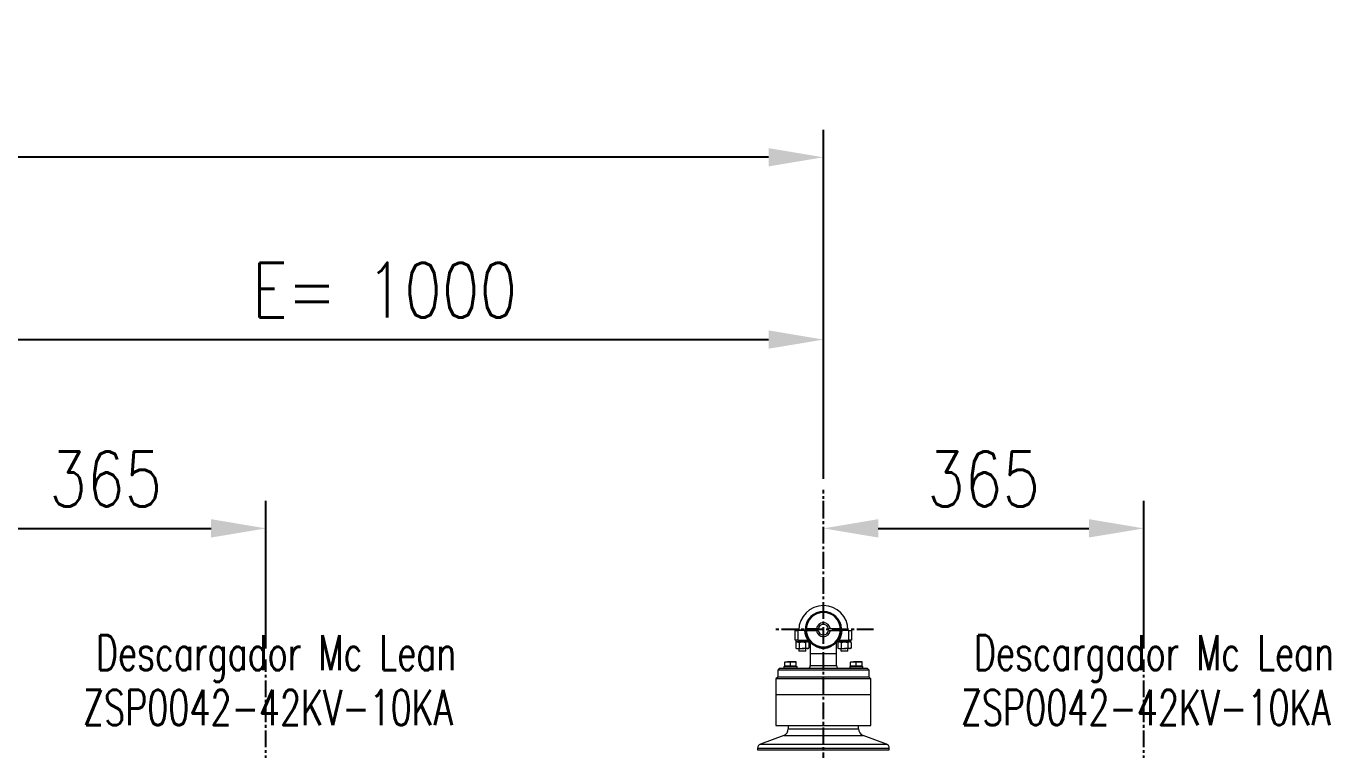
# Model space of a CAD drawing. Header units: millimetres. Extents: x 1587714 to 3094800, y -694377 to -413614.
# Drawn here: x 2030174 to 2031659, y -551399 to -550575 of the extents above; entities that cross this region are included whole.
import ezdxf

# ---------------------------------------------------------------- set-up
doc = ezdxf.new("R2010")
doc.units = ezdxf.units.MM
doc.linetypes.add('CENTER2', pattern=[28.575, 19.05, -3.175, 3.175, -3.175])
for name, color, linetype in [('0_EJES', 1, 'CENTER2'), ('M0_EQUIPOS', 7, 'Continuous'), ('M_DIM', 1, 'Continuous')]:
    doc.layers.add(name, color=color, linetype=linetype)
doc.styles.add('STYLE-MSF', font='simplex.shx', dxfattribs={"width": 0.8})
doc.dimstyles.new('DIM1-25', dxfattribs={"dimscale": 25, "dimtxt": 2.5, "dimasz": 2.5, "dimexe": 1.25, "dimexo": 0.5, "dimgap": 1, "dimtad": 1, "dimdec": 1, "dimtxsty": 'STYLE-MSF', "dimcen": 2.5, "dimclrd": 8, "dimclre": 8, "dimclrt": 3, "dimaunit": 1, "dimadec": 1, "dimazin": 2, "dimtfac": 1, "dimtdec": 1, "dimtmove": 0, "dimatfit": 3, "dimfxl": 1, "dimlwd": -1, "dimlwe": -1, "dimarcsym": 0})

# ---------------------------------------------------------------- blocks, each defined once
blk = doc.blocks.new('*D52')
at = {"layer": 'Defpoints', "color": 0}
for p in [(2028002.1, -550724.1), (2028002.1, -551102.9), (2031082.1, -551102.9)]:
    blk.add_point(p, dxfattribs=at)
at = {"layer": 'M_DIM', "color": 8}
for p, q in [((2028002.1, -551090.4), (2028002.1, -550692.9)), ((2031082.1, -551090.4), (2031082.1, -550692.9)), ((2031019.6, -550724.1), (2028064.6, -550724.1))]:
    blk.add_line(p, q, dxfattribs=at)
for points in [[(2028064.6, -550713.7), (2028064.6, -550734.5), (2028002.1, -550724.1)], [(2031019.6, -550713.7), (2031019.6, -550734.5), (2031082.1, -550724.1)]]:
    blk.add_solid(points, dxfattribs=at)
at = {"layer": 'M_DIM', "color": 3, "insert": (2029542.1, -550667.9), "char_height": 62.5, "attachment_point": 5, "style": 'STYLE-MSF'}
blk.add_mtext('E= 3080', dxfattribs=at)
blk = doc.blocks.new('*D54')
at = {"layer": 'Defpoints', "color": 0}
for p in [(2031082.1, -550931.8), (2030082.1, -551102.9), (2031082.1, -551102.9)]:
    blk.add_point(p, dxfattribs=at)
at = {"layer": 'M_DIM', "color": 8}
for p, q in [((2030082.1, -551090.4), (2030082.1, -550900.5)), ((2031082.1, -551090.4), (2031082.1, -550900.5)), ((2030144.6, -550931.8), (2031019.6, -550931.8))]:
    blk.add_line(p, q, dxfattribs=at)
for points in [[(2030144.6, -550921.3), (2030144.6, -550942.2), (2030082.1, -550931.8)], [(2031019.6, -550921.3), (2031019.6, -550942.2), (2031082.1, -550931.8)]]:
    blk.add_solid(points, dxfattribs=at)
at = {"layer": 'M_DIM', "color": 3, "insert": (2030582.1, -550875.5), "char_height": 62.5, "attachment_point": 5, "style": 'STYLE-MSF'}
blk.add_mtext('E= 1000', dxfattribs=at)
blk = doc.blocks.new('*D55')
at = {"layer": 'Defpoints', "color": 0}
for p in [(2030082.1, -551146.9), (2030447.1, -551146.9), (2030447.1, -551296.4)]:
    blk.add_point(p, dxfattribs=at)
at = {"layer": 'M_DIM', "color": 8}
for p, q in [((2030082.1, -551134.4), (2030082.1, -551115.6)), ((2030447.1, -551283.9), (2030447.1, -551115.6)), ((2030144.6, -551146.9), (2030384.6, -551146.9))]:
    blk.add_line(p, q, dxfattribs=at)
for points in [[(2030144.6, -551136.4), (2030144.6, -551157.3), (2030082.1, -551146.9)], [(2030384.6, -551136.4), (2030384.6, -551157.3), (2030447.1, -551146.9)]]:
    blk.add_solid(points, dxfattribs=at)
at = {"layer": 'M_DIM', "color": 3, "insert": (2030264.6, -551090.6), "char_height": 62.5, "attachment_point": 5, "style": 'STYLE-MSF'}
blk.add_mtext('365', dxfattribs=at)
blk = doc.blocks.new('*D75')
at = {"layer": 'Defpoints', "color": 0}
for p in [(2031082.1, -551146.9), (2031447.1, -551146.9), (2031447.1, -551296.4)]:
    blk.add_point(p, dxfattribs=at)
at = {"layer": 'M_DIM', "color": 8}
for p, q in [((2031082.1, -551134.4), (2031082.1, -551115.6)), ((2031447.1, -551283.9), (2031447.1, -551115.6)), ((2031144.6, -551146.9), (2031384.6, -551146.9))]:
    blk.add_line(p, q, dxfattribs=at)
for points in [[(2031144.6, -551136.4), (2031144.6, -551157.3), (2031082.1, -551146.9)], [(2031384.6, -551136.4), (2031384.6, -551157.3), (2031447.1, -551146.9)]]:
    blk.add_solid(points, dxfattribs=at)
at = {"layer": 'M_DIM', "color": 3, "insert": (2031264.6, -551090.6), "char_height": 62.5, "attachment_point": 5, "style": 'STYLE-MSF'}
blk.add_mtext('365', dxfattribs=at)

msp = doc.modelspace()

# ---------------------------------------------------------------- linework, layer by layer
at = {"layer": '0_EJES'}
for p, q in [((2031082.082, -561136.8825), (2031082.082, -551102.9118)), ((2031139.1976, -551262.2622), (2031024.966, -551262.2622)), ((2030447.082, -551881.9841), (2030447.082, -551296.4113)), ((2031447.082, -551881.9841), (2031447.082, -551296.4113))]:
    msp.add_line(p, q, dxfattribs=at)
at = {"layer": 'M0_EQUIPOS', "color": 20, "linetype": 'Continuous', "lineweight": 15}
for p, q in [((2031050.0818, -551274.2621), (2031050.0818, -551263.2622)), ((2031050.0818, -551263.2622), (2031053.0818, -551263.2622)), ((2031053.0818, -551263.2622), (2031053.0818, -551274.2621)), ((2031060.6051, -551263.2622), (2031053.0818, -551263.2622)), ((2031054.0819, -551262.7622), (2031054.0819, -551263.2622)), ((2031058.0818, -551262.7622), (2031054.0819, -551262.7622)), ((2031062.0818, -551262.7622), (2031058.0818, -551262.7622)), ((2031060.6051, -551263.2622), (2031061.1802, -551263.2622)), ((2031062.0818, -551262.7622), (2031062.1394, -551261.2459)), ((2031062.0818, -551263.2622), (2031062.0818, -551262.7622)), ((2031074.1446, -551261.2621), (2031062.6075, -551261.2621)), ((2031062.6075, -551263.2622), (2031074.1446, -551263.2622)), ((2031101.5561, -551261.2621), (2031090.0191, -551261.2621)), ((2031090.0191, -551263.2622), (2031101.5561, -551263.2622)), ((2031102.0242, -551261.2452), (2031102.0819, -551262.7622)), ((2031102.0819, -551262.7622), (2031102.0819, -551263.2622)), ((2031102.0819, -551262.7622), (2031106.0818, -551262.7622)), ((2031111.0818, -551263.2622), (2031103.5585, -551263.2622)), ((2031106.0818, -551262.7622), (2031110.0819, -551262.7622)), ((2031110.0819, -551263.2622), (2031110.0819, -551262.7622)), ((2031111.0818, -551274.2621), (2031111.0818, -551263.2622)), ((2031111.0818, -551263.2622), (2031114.0818, -551263.2622)), ((2031114.0818, -551263.2622), (2031114.0818, -551274.2621)), ((2031053.0818, -551274.2621), (2031050.0818, -551274.2621)), ((2031051.5818, -551276.2434), (2031050.5763, -551276.8239)), ((2031050.5763, -551276.8239), (2031052.4526, -551276.2434)), ((2031050.5763, -551276.8239), (2031050.5763, -551283.1628)), ((2031050.6396, -551274.2621), (2031050.6396, -551276.2434)), ((2031064.0734, -551276.2434), (2031050.6396, -551276.2434)), ((2031053.0818, -551274.2621), (2031064.2422, -551274.2621)), ((2031054.329, -551276.8239), (2031058.0818, -551276.2434)), ((2031054.329, -551276.8239), (2031054.329, -551283.1628)), ((2031061.8347, -551276.8239), (2031061.8347, -551283.1628)), ((2031064.0734, -551276.2434), (2031064.0734, -551274.2621)), ((2031064.0734, -551276.2434), (2031064.6902, -551276.2434)), ((2031065.5874, -551276.8239), (2031064.5818, -551276.2434)), ((2031064.6902, -551276.2434), (2031064.6902, -551274.2621)), ((2031065.5241, -551276.2434), (2031064.6902, -551276.2434)), ((2031065.5241, -551276.2434), (2031065.5241, -551274.7683)), ((2031065.5874, -551276.8239), (2031065.5874, -551283.1628)), ((2031067.0818, -551276.5996), (2031067.0818, -551289.2622)), ((2031097.0819, -551289.2622), (2031097.0819, -551276.5996)), ((2031099.5818, -551276.2434), (2031098.5763, -551276.8239)), ((2031098.5763, -551276.8239), (2031100.4526, -551276.2434)), ((2031098.5763, -551276.8239), (2031098.5763, -551283.1628)), ((2031098.6396, -551274.7683), (2031098.6396, -551276.2434)), ((2031112.0734, -551276.2434), (2031098.6396, -551276.2434)), ((2031099.9214, -551274.2621), (2031111.0818, -551274.2621)), ((2031102.3291, -551276.8239), (2031106.0818, -551276.2434)), ((2031102.3291, -551276.8239), (2031102.3291, -551283.1628)), ((2031109.8346, -551276.8239), (2031109.8346, -551283.1628)), ((2031114.0818, -551274.2621), (2031111.0818, -551274.2621)), ((2031112.0734, -551276.2434), (2031112.0734, -551274.2621)), ((2031112.0734, -551276.2434), (2031112.6903, -551276.2434)), ((2031113.5873, -551276.8239), (2031112.5818, -551276.2434)), ((2031112.6903, -551276.2434), (2031112.6903, -551274.2621)), ((2031113.524, -551276.2434), (2031112.6903, -551276.2434)), ((2031113.524, -551276.2434), (2031113.524, -551274.2621)), ((2031113.5873, -551276.8239), (2031113.5873, -551283.1628)), ((2031050.5763, -551283.1628), (2031051.5818, -551283.7433)), ((2031050.5763, -551283.1628), (2031052.4526, -551283.7433)), ((2031051.5818, -551283.7433), (2031052.4526, -551283.7433)), ((2031052.4526, -551283.7433), (2031058.0818, -551283.7433)), ((2031054.0819, -551283.7433), (2031054.0819, -551286.2622)), ((2031054.0819, -551286.2622), (2031054.5818, -551286.7622)), ((2031054.0819, -551286.2622), (2031058.0818, -551286.2622)), ((2031054.329, -551283.1628), (2031058.0818, -551283.7433)), ((2031058.0818, -551286.7622), (2031054.5818, -551286.7622)), ((2031063.711, -551283.7433), (2031058.0818, -551283.7433)), ((2031058.0818, -551286.2622), (2031062.0818, -551286.2622)), ((2031061.5818, -551286.7622), (2031058.0818, -551286.7622)), ((2031061.5818, -551286.7622), (2031062.0818, -551286.2622)), ((2031062.0818, -551286.2622), (2031062.0818, -551283.7433)), ((2031063.711, -551283.7433), (2031064.5818, -551283.7433)), ((2031064.5818, -551283.7433), (2031065.5874, -551283.1628)), ((2031067.0818, -551289.2622), (2031067.0818, -551303.2622)), ((2031067.0818, -551289.2622), (2031097.0819, -551289.2622)), ((2031097.0819, -551303.2622), (2031097.0819, -551289.2622)), ((2031098.5763, -551283.1628), (2031099.5818, -551283.7433)), ((2031098.5763, -551283.1628), (2031100.4526, -551283.7433)), ((2031099.5818, -551283.7433), (2031100.4526, -551283.7433)), ((2031100.4526, -551283.7433), (2031106.0818, -551283.7433)), ((2031102.0819, -551283.7433), (2031102.0819, -551286.2622)), ((2031102.0819, -551286.2622), (2031102.5818, -551286.7622)), ((2031102.0819, -551286.2622), (2031110.0819, -551286.2622)), ((2031102.3291, -551283.1628), (2031106.0818, -551283.7433)), ((2031109.5818, -551286.7622), (2031102.5818, -551286.7622)), ((2031111.711, -551283.7433), (2031106.0818, -551283.7433)), ((2031109.5818, -551286.7622), (2031110.0819, -551286.2622)), ((2031110.0819, -551286.2622), (2031110.0819, -551283.7433)), ((2031111.711, -551283.7433), (2031112.5818, -551283.7433)), ((2031112.5818, -551283.7433), (2031113.5873, -551283.1628)), ((2031032.0818, -551306.2622), (2031030.0818, -551308.2623)), ((2031030.0818, -551308.2623), (2031030.0818, -551316.2622)), ((2031082.0819, -551308.2623), (2031030.0818, -551308.2623)), ((2031032.0818, -551306.2622), (2031082.0819, -551306.2622)), ((2031037.1626, -551304.2809), (2031037.1626, -551306.2622)), ((2031037.1626, -551304.2809), (2031052.024, -551304.2809)), ((2031038.0818, -551299.3616), (2031041.3319, -551298.7811)), ((2031038.0818, -551298.7811), (2031041.3319, -551298.7811)), ((2031038.0818, -551303.6811), (2031038.0818, -551299.3616)), ((2031038.0818, -551303.6811), (2031038.0818, -551304.2809)), ((2031041.3319, -551303.6811), (2031038.0818, -551303.6811)), ((2031047.8319, -551298.7811), (2031041.3319, -551298.7811)), ((2031044.5819, -551303.6811), (2031041.3319, -551303.6811)), ((2031044.5819, -551299.3616), (2031047.8319, -551298.7811)), ((2031044.5819, -551303.6811), (2031044.5819, -551299.3616)), ((2031047.8319, -551303.6811), (2031044.5819, -551303.6811)), ((2031051.0819, -551298.7811), (2031047.8319, -551298.7811)), ((2031051.0819, -551303.6811), (2031047.8319, -551303.6811)), ((2031051.0819, -551303.6811), (2031051.0819, -551299.3616)), ((2031051.0819, -551304.2809), (2031051.0819, -551303.6811)), ((2031052.024, -551306.2622), (2031052.024, -551304.2809)), ((2031067.0818, -551303.2622), (2031082.0819, -551303.2622)), ((2031082.0819, -551303.2622), (2031097.0819, -551303.2622)), ((2031082.0819, -551306.2622), (2031132.0818, -551306.2622)), ((2031134.0818, -551308.2623), (2031082.0819, -551308.2623)), ((2031112.1626, -551304.2809), (2031112.1626, -551306.2622)), ((2031112.1626, -551304.2809), (2031127.024, -551304.2809)), ((2031113.0818, -551299.3616), (2031116.3318, -551298.7811)), ((2031113.0818, -551298.7811), (2031116.3318, -551298.7811)), ((2031113.0818, -551303.6811), (2031113.0818, -551299.3616)), ((2031113.0818, -551303.6811), (2031113.0818, -551304.2809)), ((2031116.3318, -551303.6811), (2031113.0818, -551303.6811)), ((2031122.8318, -551298.7811), (2031116.3318, -551298.7811)), ((2031119.5818, -551303.6811), (2031116.3318, -551303.6811)), ((2031119.5818, -551299.3616), (2031122.8318, -551298.7811)), ((2031119.5818, -551303.6811), (2031119.5818, -551299.3616)), ((2031122.8318, -551303.6811), (2031119.5818, -551303.6811)), ((2031126.0818, -551298.7811), (2031122.8318, -551298.7811)), ((2031126.0818, -551303.6811), (2031122.8318, -551303.6811)), ((2031126.0818, -551303.6811), (2031126.0818, -551299.3616)), ((2031126.0818, -551304.2809), (2031126.0818, -551303.6811)), ((2031127.024, -551306.2622), (2031127.024, -551304.2809)), ((2031134.0818, -551308.2623), (2031132.0818, -551306.2622)), ((2031134.0818, -551316.2622), (2031134.0818, -551308.2623)), ((2031030.0818, -551316.2622), (2031028.0819, -551318.2623)), ((2031028.0819, -551318.2623), (2031028.0819, -551336.2622)), ((2031082.0819, -551318.2623), (2031028.0819, -551318.2623)), ((2031082.0819, -551316.2622), (2031030.0818, -551316.2622)), ((2031134.0818, -551316.2622), (2031082.0819, -551316.2622)), ((2031136.0818, -551318.2623), (2031082.0819, -551318.2623)), ((2031136.0818, -551318.2623), (2031134.0818, -551316.2622)), ((2031136.0818, -551336.2622), (2031136.0818, -551318.2623)), ((2031028.0819, -551336.2622), (2031028.0819, -551371.2622)), ((2031028.0819, -551336.2622), (2031082.0819, -551336.2622)), ((2031082.0819, -551336.2622), (2031136.0818, -551336.2622)), ((2031136.0818, -551371.2622), (2031136.0818, -551336.2622)), ((2031036.8673, -551382.6989), (2031010.3409, -551392.5516)), ((2031028.0819, -551371.2622), (2031082.0819, -551371.2622)), ((2031036.8673, -551382.6989), (2031127.2963, -551382.6989)), ((2031042.0818, -551371.2622), (2031042.0818, -551375.1997)), ((2031042.0818, -551375.1997), (2031122.0818, -551375.1997)), ((2031082.0819, -551371.2622), (2031136.0818, -551371.2622)), ((2031122.0818, -551375.1997), (2031122.0818, -551371.2622)), ((2031153.8227, -551392.5516), (2031127.2963, -551382.6989)), ((2031007.0818, -551397.2389), (2031007.0818, -551399.2621)), ((2031007.0818, -551397.2389), (2031157.0818, -551397.2389)), ((2031007.0818, -551399.2621), (2031157.0818, -551399.2621)), ((2031010.3409, -551392.5516), (2031153.8227, -551392.5516)), ((2031157.0818, -551399.2621), (2031157.0818, -551397.2389))]:
    msp.add_line(p, q, dxfattribs=at)
for centre, radius, start, end in [((2031082.0818, -551262.7622), 28, 0, 180), ((2031082.0818, -551262.2622), 20.75, 2.7600496, 177.2373923), ((2031082.0818, -551262.2622), 19.5, 2.9395345, 177.0604655), ((2031082.0818, -551262.2622), 21.5, 182.6658818, 213.9272316), ((2031082.0818, -551262.2622), 20.75, 182.7571103, 357.2369897), ((2031082.0818, -551262.2622), 19.5, 182.9395345, 357.0604655), ((2031082.0818, -551262.2622), 8, 7.1807558, 172.8192442), ((2031082.0818, -551262.2622), 8, 187.1807558, 352.8192442), ((2031082.0818, -551262.2622), 6, 9.5940682, 170.4059318), ((2031082.0818, -551262.2622), 6, 189.5940682, 350.4059318), ((2031082.0818, -551262.2622), 21.5, 326.0727684, 357.3341182), ((2031064.0818, -551303.2622), 3, 270, 0), ((2031100.0818, -551303.2622), 3, 180, 270), ((2031034.0818, -551375.1996), 8, 290.3764352, 0), ((2031130.0818, -551375.1996), 8, 180, 249.6235648), ((2031012.0818, -551397.2388), 5, 110.3764352, 180), ((2031152.0818, -551397.2388), 5, 0, 69.6235648)]:
    msp.add_arc(centre, radius, start, end, dxfattribs=at)
for points, knots in [([(2031061.3709, -551261.2621), (2031061.3665, -551261.2621), (2031061.3476, -551261.2621), (2031061.4581, -551261.2621), (2031061.6933, -551261.2621), (2031062.0413, -551261.2621), (2031062.3648, -551261.2621), (2031062.5562, -551261.2621), (2031062.6075, -551261.2621)], [0, 0, 0, 0, 0.065218176, 0.279124453, 0.493053725, 0.707156653, 0.92151556, 1, 1, 1, 1]), ([(2031062.6075, -551263.2622), (2031062.504, -551263.2622), (2031062.26, -551263.2622), (2031061.9013, -551263.2622), (2031061.592, -551263.2622), (2031061.3929, -551263.2622), (2031061.3732, -551263.2622), (2031061.364, -551263.2622)], [0, 0, 0, 0, 0.160010049, 0.377264064, 0.594334568, 0.811154567, 1, 1, 1, 1]), ([(2031076.1658, -551261.2621), (2031076.1437, -551261.2621), (2031076.0997, -551261.2621), (2031075.7569, -551261.2621), (2031075.2515, -551261.2621), (2031074.6819, -551261.2621), (2031074.3001, -551261.2621), (2031074.1446, -551261.2621)], [0, 0, 0, 0, 0.211577266, 0.423105433, 0.636175436, 0.851826954, 1, 1, 1, 1]), ([(2031074.1446, -551263.2622), (2031074.3732, -551263.2622), (2031074.8305, -551263.2622), (2031075.4398, -551263.2622), (2031075.8976, -551263.2622), (2031076.1336, -551263.2622), (2031076.1568, -551263.2622), (2031076.1658, -551263.2622)], [0, 0, 0, 0, 0.217225687, 0.434484119, 0.65140653, 0.866397855, 1, 1, 1, 1]), ([(2031090.0191, -551261.2621), (2031089.7904, -551261.2621), (2031089.3331, -551261.2621), (2031088.7238, -551261.2621), (2031088.266, -551261.2621), (2031088.0301, -551261.2621), (2031088.0068, -551261.2621), (2031087.9979, -551261.2621)], [0, 0, 0, 0, 0.217225687, 0.434484119, 0.65140653, 0.866397855, 1, 1, 1, 1]), ([(2031087.9979, -551263.2622), (2031088.0199, -551263.2622), (2031088.0639, -551263.2622), (2031088.4067, -551263.2622), (2031088.9121, -551263.2622), (2031089.4817, -551263.2622), (2031089.8636, -551263.2622), (2031090.0191, -551263.2622)], [0, 0, 0, 0, 0.211577266, 0.423105433, 0.636175436, 0.851826954, 1, 1, 1, 1]), ([(2031101.5561, -551261.2621), (2031101.694, -551261.2621), (2031101.9728, -551261.2621), (2031102.3478, -551261.2621), (2031102.6302, -551261.2621), (2031102.7914, -551261.2621), (2031102.7917, -551261.2621), (2031102.7917, -551261.2621)], [0, 0, 0, 0, 0.211373184, 0.42718448, 0.642761613, 0.858144949, 1, 1, 1, 1]), ([(2031102.804, -551263.2622), (2031102.8052, -551263.2622), (2031102.8286, -551263.2622), (2031102.7424, -551263.2622), (2031102.5413, -551263.2622), (2031102.2138, -551263.2622), (2031101.8675, -551263.2622), (2031101.6417, -551263.2622), (2031101.5561, -551263.2622)], [0, 0, 0, 0, 0.01171298, 0.225911751, 0.440109875, 0.654441523, 0.86904347, 1, 1, 1, 1]), ([(2031102.9909, -551263.2622), (2031103.0325, -551263.2622), (2031103.2099, -551263.2622), (2031103.4073, -551263.2622), (2031103.5585, -551263.2622)], [0, 0, 0, 0, 0.23429094, 1, 1, 1, 1]), ([(2031052.4526, -551276.2434), (2031052.4971, -551276.2439), (2031053.1307, -551276.2519), (2031053.7517, -551276.5483), (2031054.329, -551276.8239)], [0, 0, 0, 0, 0.0702133153, 1, 1, 1, 1]), ([(2031058.0818, -551276.2434), (2031058.1708, -551276.2439), (2031059.4381, -551276.2519), (2031060.68, -551276.5483), (2031061.8347, -551276.8239)], [0, 0, 0, 0, 0.0702063008, 1, 1, 1, 1]), ([(2031063.711, -551276.2434), (2031063.5404, -551276.252), (2031062.9052, -551276.284), (2031062.2869, -551276.5959), (2031061.8347, -551276.8239)], [0, 0, 0, 0, 0.2686405395, 1, 1, 1, 1]), ([(2031065.5874, -551276.8239), (2031065.4299, -551276.7363), (2031064.8183, -551276.3962), (2031064.1828, -551276.3085), (2031063.711, -551276.2434)], [0, 0, 0, 0, 0.257539019, 1, 1, 1, 1]), ([(2031065.3684, -551274.2621), (2031065.32, -551274.2621), (2031065.013, -551274.2621), (2031064.6106, -551274.2621), (2031064.2793, -551274.2621), (2031064.2422, -551274.2621)], [0, 0, 0, 0, 0.142302297, 0.904080388, 1, 1, 1, 1]), ([(2031093.6042, -551279.3142), (2031093.1595, -551279.6926), (2031092.1422, -551280.5582), (2031090.3285, -551281.6759), (2031088.3258, -551282.6066), (2031086.376, -551283.2481), (2031084.271, -551283.6654), (2031082.1588, -551283.8061), (2031080.0594, -551283.6811), (2031078.0421, -551283.3119), (2031075.8229, -551282.6216), (2031073.5764, -551281.5403), (2031072.0406, -551280.5709), (2031071.4105, -551280.0332), (2031071.3794, -551280.0066)], [0, 0, 0, 0, 0.087560944, 0.200283618, 0.281176569, 0.363985476, 0.443993195, 0.526829077, 0.601006616, 0.679705564, 0.76086841, 0.875103314, 0.993829217, 1, 1, 1, 1]), ([(2031099.9214, -551274.2621), (2031099.5681, -551274.2621), (2031099.1917, -551274.2621), (2031098.8832, -551274.2621), (2031098.8643, -551274.2621)], [0, 0, 0, 0, 0.938568373, 1, 1, 1, 1]), ([(2031100.4526, -551276.2434), (2031100.4971, -551276.2439), (2031101.1307, -551276.2519), (2031101.7517, -551276.5483), (2031102.3291, -551276.8239)], [0, 0, 0, 0, 0.070212229, 1, 1, 1, 1]), ([(2031106.0818, -551276.2434), (2031106.1708, -551276.2439), (2031107.4381, -551276.2519), (2031108.6799, -551276.5483), (2031109.8346, -551276.8239)], [0, 0, 0, 0, 0.0702063008, 1, 1, 1, 1]), ([(2031111.711, -551276.2434), (2031111.5404, -551276.252), (2031110.9052, -551276.284), (2031110.2868, -551276.5959), (2031109.8346, -551276.8239)], [0, 0, 0, 0, 0.2686405395, 1, 1, 1, 1]), ([(2031113.5873, -551276.8239), (2031113.4298, -551276.7363), (2031112.8183, -551276.3962), (2031112.1828, -551276.3085), (2031111.711, -551276.2434)], [0, 0, 0, 0, 0.257539019, 1, 1, 1, 1]), ([(2031052.4526, -551283.7433), (2031052.4971, -551283.7428), (2031053.1307, -551283.7348), (2031053.7517, -551283.4384), (2031054.329, -551283.1628)], [0, 0, 0, 0, 0.0702133153, 1, 1, 1, 1]), ([(2031058.0818, -551283.7433), (2031058.1708, -551283.7428), (2031059.4381, -551283.7348), (2031060.68, -551283.4384), (2031061.8347, -551283.1628)], [0, 0, 0, 0, 0.0702063008, 1, 1, 1, 1]), ([(2031063.711, -551283.7433), (2031063.5404, -551283.7347), (2031062.9052, -551283.7027), (2031062.2869, -551283.3908), (2031061.8347, -551283.1628)], [0, 0, 0, 0, 0.2686405395, 1, 1, 1, 1]), ([(2031065.5874, -551283.1628), (2031065.4299, -551283.2505), (2031064.8183, -551283.5909), (2031064.1828, -551283.6784), (2031063.711, -551283.7433)], [0, 0, 0, 0, 0.257552622, 1, 1, 1, 1]), ([(2031100.4526, -551283.7433), (2031100.4971, -551283.7428), (2031101.1307, -551283.7348), (2031101.7517, -551283.4384), (2031102.3291, -551283.1628)], [0, 0, 0, 0, 0.070212229, 1, 1, 1, 1]), ([(2031106.0818, -551283.7433), (2031106.1708, -551283.7428), (2031107.4381, -551283.7348), (2031108.6799, -551283.4384), (2031109.8346, -551283.1628)], [0, 0, 0, 0, 0.0702063008, 1, 1, 1, 1]), ([(2031111.711, -551283.7433), (2031111.5404, -551283.7347), (2031110.9052, -551283.7027), (2031110.2868, -551283.3908), (2031109.8346, -551283.1628)], [0, 0, 0, 0, 0.2686405395, 1, 1, 1, 1]), ([(2031113.5873, -551283.1628), (2031113.4298, -551283.2505), (2031112.8183, -551283.5909), (2031112.1828, -551283.6784), (2031111.711, -551283.7433)], [0, 0, 0, 0, 0.257552622, 1, 1, 1, 1]), ([(2031038.0818, -551298.7811), (2031038.0818, -551298.788), (2031038.0818, -551298.8166), (2031038.0818, -551299.1266), (2031038.0818, -551299.3616)], [0, 0, 0, 0, 0.241848712, 1, 1, 1, 1]), ([(2031041.3319, -551298.7811), (2031041.4089, -551298.7817), (2031042.5063, -551298.7896), (2031043.5818, -551299.086), (2031044.5819, -551299.3616)], [0, 0, 0, 0, 0.070204708, 1, 1, 1, 1]), ([(2031047.8319, -551298.7811), (2031047.9089, -551298.7817), (2031049.0063, -551298.7896), (2031050.0819, -551299.086), (2031051.0819, -551299.3616)], [0, 0, 0, 0, 0.07020464, 1, 1, 1, 1]), ([(2031051.0819, -551299.3616), (2031051.0819, -551299.1266), (2031051.0819, -551298.8166), (2031051.0819, -551298.788), (2031051.0819, -551298.7811)], [0, 0, 0, 0, 0.758151288, 1, 1, 1, 1]), ([(2031113.0818, -551298.7811), (2031113.0818, -551298.788), (2031113.0818, -551298.8166), (2031113.0818, -551299.1266), (2031113.0818, -551299.3616)], [0, 0, 0, 0, 0.241848712, 1, 1, 1, 1]), ([(2031116.3318, -551298.7811), (2031116.4089, -551298.7817), (2031117.5064, -551298.7896), (2031118.5819, -551299.086), (2031119.5818, -551299.3616)], [0, 0, 0, 0, 0.0702318467, 1, 1, 1, 1]), ([(2031122.8318, -551298.7811), (2031122.9089, -551298.7817), (2031124.0065, -551298.7896), (2031125.0819, -551299.086), (2031126.0818, -551299.3616)], [0, 0, 0, 0, 0.070231779, 1, 1, 1, 1]), ([(2031126.0818, -551299.3616), (2031126.0818, -551299.1266), (2031126.0818, -551298.8166), (2031126.0818, -551298.788), (2031126.0818, -551298.7811)], [0, 0, 0, 0, 0.758151288, 1, 1, 1, 1])]:
    msp.add_open_spline(points, degree=3, knots=knots, dxfattribs=at)

# ---------------------------------------------------------------- texts
at = {"layer": 'M_DIM', "color": 7, "style": 'STYLE-MSF', "width": 0.7}
for s, p in [('Descargador Mc Lean', (2030253.4869, -551308.5211)), ('Descargador Mc Lean', (2031253.4869, -551308.5211)), ('ZSP0042-42KV-10KA', (2030238.6916, -551370.9912)), ('ZSP0042-42KV-10KA', (2031238.6916, -551370.9912))]:
    msp.add_text(s, height=40, dxfattribs=at).set_placement(p)

# ---------------------------------------------------------------- dimensions: what is measured, and where the dimension line sits
at = {"layer": 'M_DIM'}
dim = msp.add_linear_dim(base=(2028002.082, -550724.1008), p1=(2031082.082, -551102.9118), p2=(2028002.082, -551102.9118), text='E= <>', dimstyle='DIM1-25', dxfattribs=at)
dim.commit()
dim.dimension.update_dxf_attribs({"geometry": '*D52', "text_midpoint": (2029542.082, -550667.8508)})
dim = msp.add_linear_dim(base=(2031082.082, -550931.7631), p1=(2030082.082, -551102.9118), p2=(2031082.082, -551102.9118), text='E= <>', dimstyle='DIM1-25', dxfattribs=at)
dim.commit()
dim.dimension.update_dxf_attribs({"geometry": '*D54', "text_midpoint": (2030582.082, -550931.7631), "dimtype": 160})
for base, p1, p2, picture, middle in [((2030447.082, -551146.8543), (2030082.082, -551146.8543), (2030447.082, -551296.4113), '*D55', (2030264.582, -551090.6043)), ((2031447.082, -551146.8543), (2031082.082, -551146.8543), (2031447.082, -551296.4113), '*D75', (2031264.582, -551090.6043))]:
    dim = msp.add_linear_dim(base=base, p1=p1, p2=p2, dimstyle='DIM1-25', dxfattribs=at)
    dim.commit()
    dim.dimension.update_dxf_attribs({"geometry": picture, "text_midpoint": middle})

doc.saveas('drawing.dxf')
